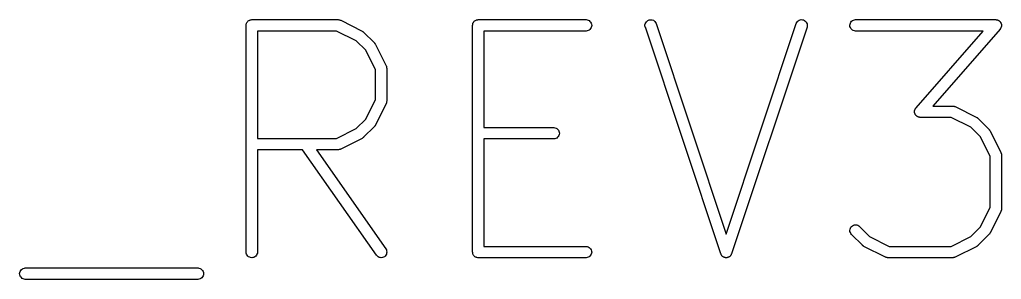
# Model space of a CAD drawing. Extents: x 81 to 160, y -176 to -60.
# Drawn here: x 125.887 to 130.223, y -90.743 to -89.597 of the extents above; entities that cross this region are included whole.
import ezdxf

# ---------------------------------------------------------------- set-up
doc = ezdxf.new("R2010")
doc.units = 0
doc.header["$MEASUREMENT"] = 0
doc.layers.add('BLACK', color=7, linetype='CONTINUOUS')

msp = doc.modelspace()

# ---------------------------------------------------------------- linework, layer by layer
at = {"layer": 'BLACK', "linetype": 'CONTINUOUS'}
for p, q in [((126.887, -89.622), (126.888, -89.6195)), ((126.887, -89.6224), (126.887, -89.622)), ((126.887, -90.6224), (126.887, -89.6224)), ((126.888, -89.6172), (126.889, -89.6149)), ((126.888, -89.6173), (126.888, -89.6172)), ((126.888, -89.6174), (126.888, -89.6173)), ((126.888, -89.6195), (126.888, -89.6174)), ((126.889, -89.6125), (126.891, -89.6105)), ((126.889, -89.6126), (126.889, -89.6125)), ((126.889, -89.6127), (126.889, -89.6126)), ((126.889, -89.6149), (126.889, -89.6127)), ((126.891, -89.6105), (126.892, -89.6084)), ((126.892, -89.6083), (126.893, -89.6064)), ((126.892, -89.6084), (126.892, -89.6083)), ((126.892, -89.6083), (126.892, -89.6083)), ((126.893, -89.6064), (126.895, -89.6046)), ((126.895, -89.6045), (126.897, -89.603)), ((126.895, -89.6046), (126.895, -89.6045)), ((126.895, -89.6046), (126.895, -89.6046)), ((126.897, -89.603), (126.899, -89.6016)), ((126.899, -89.6015), (126.901, -89.6004)), ((126.899, -89.6016), (126.899, -89.6015)), ((126.899, -89.6015), (126.899, -89.6015)), ((126.901, -89.6004), (126.903, -89.5993)), ((126.903, -89.5992), (126.905, -89.5985)), ((126.903, -89.5993), (126.903, -89.5992)), ((126.903, -89.5992), (126.903, -89.5992)), ((126.905, -89.5985), (126.908, -89.5979)), ((126.908, -89.5978), (126.91, -89.5976)), ((126.908, -89.5979), (126.908, -89.5978)), ((126.908, -89.5978), (126.908, -89.5978)), ((126.91, -89.5976), (126.912, -89.5974)), ((126.912, -89.5974), (127.293, -89.5974)), ((127.293, -89.5974), (127.294, -89.5974)), ((127.294, -89.5974), (127.294, -89.5975)), ((127.294, -89.5975), (127.295, -89.5974)), ((127.295, -89.5974), (127.297, -89.5977)), ((127.297, -89.5977), (127.299, -89.5979)), ((127.299, -89.5979), (127.299, -89.5981)), ((127.299, -89.5981), (127.3, -89.5983)), ((127.3, -89.5983), (127.302, -89.5989)), ((127.302, -89.5989), (127.303, -89.5994)), ((127.303, -89.5994), (127.304, -89.5998)), ((127.304, -89.5998), (127.305, -89.6)), ((127.305, -89.6), (127.4, -89.6476)), ((127.887, -89.622), (127.888, -89.6195)), ((127.887, -89.6224), (127.887, -89.622)), ((127.887, -90.6224), (127.887, -89.6224)), ((127.888, -89.6172), (127.889, -89.6149)), ((127.888, -89.6173), (127.888, -89.6172)), ((127.888, -89.6174), (127.888, -89.6173)), ((127.888, -89.6195), (127.888, -89.6174)), ((127.889, -89.6125), (127.891, -89.6105)), ((127.889, -89.6126), (127.889, -89.6125)), ((127.889, -89.6127), (127.889, -89.6126)), ((127.889, -89.6149), (127.889, -89.6127)), ((127.891, -89.6105), (127.892, -89.6084)), ((127.892, -89.6083), (127.893, -89.6064)), ((127.892, -89.6084), (127.892, -89.6083)), ((127.892, -89.6083), (127.892, -89.6083)), ((127.893, -89.6064), (127.895, -89.6046)), ((127.895, -89.6045), (127.897, -89.603)), ((127.895, -89.6046), (127.895, -89.6045)), ((127.895, -89.6046), (127.895, -89.6046)), ((127.897, -89.603), (127.899, -89.6016)), ((127.899, -89.6015), (127.901, -89.6004)), ((127.899, -89.6016), (127.899, -89.6015)), ((127.899, -89.6015), (127.899, -89.6015)), ((127.901, -89.6004), (127.903, -89.5993)), ((127.903, -89.5992), (127.905, -89.5985)), ((127.903, -89.5993), (127.903, -89.5992)), ((127.903, -89.5992), (127.903, -89.5992)), ((127.905, -89.5985), (127.908, -89.5979)), ((127.908, -89.5978), (127.91, -89.5976)), ((127.908, -89.5979), (127.908, -89.5978)), ((127.908, -89.5978), (127.908, -89.5978)), ((127.91, -89.5976), (127.912, -89.5974)), ((127.912, -89.5974), (128.389, -89.5974)), ((128.389, -89.5974), (128.394, -89.5979)), ((128.389, -89.5974), (128.389, -89.5974)), ((128.394, -89.5979), (128.398, -89.5994)), ((128.398, -89.5994), (128.403, -89.6018)), ((128.403, -89.6018), (128.406, -89.6049)), ((128.406, -89.6049), (128.409, -89.6087)), ((128.409, -89.6087), (128.412, -89.613)), ((128.412, -89.613), (128.413, -89.6177)), ((128.413, -89.6177), (128.414, -89.6226)), ((128.414, -89.6226), (128.413, -89.6274)), ((128.649, -89.6203), (128.65, -89.6155)), ((128.649, -89.6252), (128.649, -89.6203)), ((128.65, -89.6155), (128.652, -89.611)), ((128.652, -89.611), (128.655, -89.6069)), ((128.655, -89.6069), (128.658, -89.6034)), ((128.658, -89.6034), (128.662, -89.6006)), ((128.662, -89.6006), (128.667, -89.5986)), ((128.667, -89.5986), (128.671, -89.5976)), ((128.671, -89.5976), (128.676, -89.5975)), ((128.676, -89.5975), (128.681, -89.5983)), ((128.681, -89.5983), (128.686, -89.6001)), ((128.686, -89.6001), (128.69, -89.6027)), ((128.69, -89.6027), (128.693, -89.606)), ((128.693, -89.606), (128.696, -89.61)), ((128.696, -89.61), (128.698, -89.6145)), ((128.698, -89.6145), (129.008, -90.5433)), ((129.008, -90.5433), (129.317, -89.6145)), ((129.317, -89.6141), (129.319, -89.6097)), ((129.317, -89.6145), (129.317, -89.6141)), ((129.319, -89.6097), (129.322, -89.6058)), ((129.322, -89.6058), (129.326, -89.6025)), ((129.326, -89.6025), (129.33, -89.5999)), ((129.33, -89.5999), (129.335, -89.5982)), ((129.335, -89.5982), (129.339, -89.5974)), ((129.339, -89.5974), (129.344, -89.5976)), ((129.344, -89.5976), (129.349, -89.5987)), ((129.349, -89.5987), (129.353, -89.6007)), ((129.353, -89.6007), (129.357, -89.6036)), ((129.357, -89.6036), (129.361, -89.6071)), ((129.361, -89.6071), (129.363, -89.6113)), ((129.363, -89.6113), (129.365, -89.6158)), ((129.365, -89.6158), (129.366, -89.6207)), ((129.366, -89.6207), (129.366, -89.6255)), ((129.554, -89.6222), (129.555, -89.6174)), ((129.554, -89.6271), (129.554, -89.6222)), ((129.555, -89.6174), (129.556, -89.6127)), ((129.556, -89.6127), (129.558, -89.6084)), ((129.558, -89.6084), (129.561, -89.6046)), ((129.561, -89.6046), (129.565, -89.6016)), ((129.565, -89.6016), (129.57, -89.5993)), ((129.57, -89.5993), (129.574, -89.5979)), ((129.574, -89.5979), (129.579, -89.5974)), ((129.579, -89.5974), (130.198, -89.5974)), ((130.198, -89.5974), (130.2, -89.5976)), ((130.198, -89.5974), (130.198, -89.5974)), ((130.2, -89.5976), (130.202, -89.5976)), ((130.202, -89.5976), (130.202, -89.5978)), ((130.202, -89.5978), (130.203, -89.5979)), ((130.203, -89.5979), (130.205, -89.5984)), ((130.205, -89.5984), (130.206, -89.5988)), ((130.206, -89.5988), (130.207, -89.5991)), ((130.207, -89.5991), (130.208, -89.5994)), ((130.208, -89.5994), (130.209, -89.6002)), ((130.209, -89.6002), (130.211, -89.6008)), ((130.211, -89.6008), (130.211, -89.6013)), ((130.211, -89.6013), (130.212, -89.6018)), ((130.212, -89.6018), (130.213, -89.6028)), ((130.213, -89.6028), (130.215, -89.6037)), ((130.215, -89.6037), (130.215, -89.6043)), ((130.215, -89.6043), (130.216, -89.6049)), ((130.216, -89.6049), (130.217, -89.6061)), ((130.217, -89.6061), (130.218, -89.6073)), ((130.218, -89.6073), (130.218, -89.608)), ((130.218, -89.608), (130.219, -89.6087)), ((130.219, -89.6087), (130.22, -89.6101)), ((130.22, -89.6101), (130.221, -89.6114)), ((130.221, -89.6114), (130.221, -89.6122)), ((130.221, -89.6122), (130.221, -89.613)), ((130.221, -89.613), (130.222, -89.6145)), ((130.222, -89.6145), (130.222, -89.616)), ((130.222, -89.616), (130.222, -89.6169)), ((130.222, -89.6169), (130.223, -89.6177)), ((130.223, -89.6177), (130.223, -89.6193)), ((130.223, -89.6193), (130.223, -89.6208)), ((130.223, -89.6208), (130.223, -89.6217)), ((130.223, -89.6217), (130.223, -89.6226)), ((130.223, -89.6226), (130.223, -89.6241)), ((130.223, -89.6241), (130.223, -89.6257)), ((126.937, -89.6474), (126.937, -90.1212)), ((127.287, -89.6474), (126.937, -89.6474)), ((127.374, -89.6905), (127.287, -89.6474)), ((127.4, -89.6476), (127.4, -89.6478)), ((127.4, -89.6478), (127.401, -89.6486)), ((127.401, -89.6486), (127.402, -89.6492)), ((127.402, -89.6492), (127.403, -89.6499)), ((127.403, -89.6499), (127.404, -89.6505)), ((127.404, -89.6505), (127.405, -89.6514)), ((127.405, -89.6514), (127.406, -89.6523)), ((127.406, -89.6523), (127.454, -89.6999)), ((128.389, -89.6474), (127.937, -89.6474)), ((127.937, -89.6474), (127.937, -90.0736)), ((128.393, -89.6469), (128.389, -89.6474)), ((128.398, -89.6455), (128.393, -89.6469)), ((128.402, -89.6432), (128.398, -89.6455)), ((128.406, -89.6401), (128.402, -89.6432)), ((128.409, -89.6364), (128.406, -89.6401)), ((128.412, -89.6321), (128.409, -89.6364)), ((128.413, -89.6274), (128.412, -89.6321)), ((128.65, -89.63), (128.649, -89.6252)), ((128.651, -89.6303), (128.65, -89.63)), ((128.984, -90.6303), (128.651, -89.6303)), ((129.365, -89.6303), (129.031, -90.6303)), ((129.366, -89.6255), (129.365, -89.6303)), ((129.556, -89.6317), (129.554, -89.6271)), ((129.558, -89.6361), (129.556, -89.6317)), ((129.561, -89.6399), (129.558, -89.6361)), ((129.565, -89.643), (129.561, -89.6399)), ((129.569, -89.6454), (129.565, -89.643)), ((129.574, -89.6468), (129.569, -89.6454)), ((129.579, -89.6474), (129.574, -89.6468)), ((130.143, -89.6474), (129.579, -89.6474)), ((129.579, -89.6474), (129.579, -89.6474)), ((129.846, -89.9869), (130.143, -89.6474)), ((130.217, -89.6388), (129.92, -89.9783)), ((130.218, -89.6376), (130.217, -89.6388)), ((130.219, -89.6364), (130.218, -89.6376)), ((130.22, -89.6349), (130.219, -89.6356)), ((130.219, -89.6356), (130.219, -89.6364)), ((130.221, -89.6321), (130.22, -89.6334)), ((130.22, -89.6334), (130.22, -89.6349)), ((130.222, -89.6304), (130.221, -89.6312)), ((130.221, -89.6312), (130.221, -89.6321)), ((130.223, -89.6274), (130.222, -89.6289)), ((130.222, -89.6289), (130.222, -89.6304)), ((130.223, -89.6257), (130.223, -89.6265)), ((130.223, -89.6265), (130.223, -89.6274)), ((127.416, -89.7324), (127.374, -89.6905)), ((127.454, -89.6999), (127.454, -89.7002)), ((127.454, -89.7002), (127.455, -89.7013)), ((127.455, -89.7013), (127.456, -89.7023)), ((127.456, -89.7023), (127.457, -89.7032)), ((127.457, -89.7032), (127.457, -89.704)), ((127.457, -89.704), (127.458, -89.7052)), ((127.458, -89.7052), (127.459, -89.7064)), ((127.459, -89.7064), (127.506, -89.8017)), ((127.459, -89.8188), (127.416, -89.7324)), ((127.459, -89.9498), (127.459, -89.8188)), ((127.506, -89.8017), (127.506, -89.802)), ((127.506, -89.802), (127.507, -89.8027)), ((127.507, -89.8027), (127.507, -89.8033)), ((127.507, -89.8033), (127.507, -89.805)), ((127.507, -89.805), (127.508, -89.8066)), ((127.508, -89.8066), (127.508, -89.8073)), ((127.508, -89.8073), (127.508, -89.808)), ((127.508, -89.808), (127.508, -89.8097)), ((127.508, -89.8097), (127.509, -89.8114)), ((127.509, -89.8114), (127.509, -89.8121)), ((127.509, -89.8121), (127.509, -89.8129)), ((127.509, -89.8129), (127.509, -89.9557)), ((127.416, -90.0361), (127.459, -89.9498)), ((127.506, -89.9669), (127.459, -90.0621)), ((127.507, -89.9656), (127.506, -89.9662)), ((127.506, -89.9662), (127.506, -89.9669)), ((127.508, -89.9623), (127.507, -89.9639)), ((127.507, -89.9639), (127.507, -89.9656)), ((127.509, -89.9575), (127.508, -89.9592)), ((127.508, -89.9592), (127.508, -89.9609)), ((127.508, -89.9609), (127.508, -89.9616)), ((127.508, -89.9616), (127.508, -89.9623)), ((127.509, -89.9557), (127.509, -89.9561)), ((127.509, -89.9561), (127.509, -89.9568)), ((127.509, -89.9568), (127.509, -89.9575)), ((129.84, -89.9983), (129.841, -89.9968)), ((129.84, -89.9992), (129.84, -89.9983)), ((129.84, -90), (129.84, -89.9992)), ((129.84, -90.0016), (129.84, -90)), ((129.84, -90.0032), (129.84, -90.0016)), ((129.84, -90.004), (129.84, -90.0032)), ((129.84, -90.0049), (129.84, -90.004)), ((129.84, -90.0065), (129.84, -90.0049)), ((129.84, -90.008), (129.84, -90.0065)), ((129.84, -90.0089), (129.84, -90.008)), ((129.841, -90.0097), (129.84, -90.0089)), ((129.841, -89.9945), (129.842, -89.9936)), ((129.841, -89.9953), (129.841, -89.9945)), ((129.841, -89.9968), (129.841, -89.9953)), ((129.841, -90.0112), (129.841, -90.0097)), ((129.842, -90.0127), (129.841, -90.0112)), ((129.842, -89.9923), (129.843, -89.9908)), ((129.842, -89.9936), (129.842, -89.9923)), ((129.842, -90.0135), (129.842, -90.0127)), ((129.842, -90.0143), (129.842, -90.0135)), ((129.843, -90.0156), (129.842, -90.0143)), ((129.843, -89.9908), (129.844, -89.9901)), ((129.844, -89.9894), (129.845, -89.9881)), ((129.844, -89.9901), (129.844, -89.9894)), ((129.845, -89.9881), (129.846, -89.9869)), ((129.92, -89.9783), (130.008, -89.9783)), ((130.008, -89.9783), (130.008, -89.9783)), ((130.008, -89.9783), (130.009, -89.9784)), ((130.009, -89.9784), (130.009, -89.9784)), ((130.009, -89.9784), (130.011, -89.9787)), ((130.011, -89.9787), (130.013, -89.9789)), ((130.013, -89.9789), (130.014, -89.9791)), ((130.014, -89.9791), (130.014, -89.9792)), ((130.014, -89.9792), (130.016, -89.9798)), ((130.016, -89.9798), (130.017, -89.9804)), ((130.017, -89.9804), (130.018, -89.9807)), ((130.018, -89.9807), (130.019, -89.981)), ((130.019, -89.981), (130.114, -90.0286)), ((127.374, -90.078), (127.416, -90.0361)), ((129.844, -90.017), (129.843, -90.0156)), ((129.844, -90.0177), (129.844, -90.017)), ((129.845, -90.0185), (129.844, -90.0177)), ((129.846, -90.0196), (129.845, -90.0185)), ((129.847, -90.0208), (129.846, -90.0196)), ((129.848, -90.0214), (129.847, -90.0208)), ((129.848, -90.022), (129.848, -90.0214)), ((129.849, -90.0229), (129.848, -90.022)), ((129.851, -90.024), (129.849, -90.0229)), ((129.851, -90.0244), (129.851, -90.024)), ((129.852, -90.0249), (129.851, -90.0244)), ((129.854, -90.0256), (129.852, -90.0249)), ((129.855, -90.0263), (129.854, -90.0256)), ((129.856, -90.0266), (129.855, -90.0263)), ((129.857, -90.0269), (129.856, -90.0266)), ((129.858, -90.0273), (129.857, -90.0269)), ((129.86, -90.0278), (129.858, -90.0273)), ((129.86, -90.0279), (129.86, -90.0278)), ((129.861, -90.0281), (129.86, -90.0279)), ((129.863, -90.0282), (129.861, -90.0281)), ((129.864, -90.0283), (129.863, -90.0282)), ((129.865, -90.0283), (129.864, -90.0283)), ((130.002, -90.0283), (129.865, -90.0283)), ((130.088, -90.0715), (130.002, -90.0283)), ((130.114, -90.0286), (130.114, -90.0287)), ((130.114, -90.0287), (130.116, -90.0295)), ((130.116, -90.0295), (130.117, -90.0302)), ((130.117, -90.0302), (130.118, -90.0308)), ((130.118, -90.0308), (130.118, -90.0314)), ((130.118, -90.0314), (130.119, -90.0324)), ((130.119, -90.0324), (130.121, -90.0333)), ((130.121, -90.0333), (130.168, -90.0809)), ((127.287, -90.1212), (127.374, -90.078)), ((127.454, -90.0686), (127.406, -90.1162)), ((127.455, -90.0675), (127.454, -90.0686)), ((127.456, -90.0665), (127.455, -90.0675)), ((127.457, -90.0649), (127.456, -90.0657)), ((127.456, -90.0657), (127.456, -90.0665)), ((127.458, -90.0636), (127.457, -90.0649)), ((127.459, -90.0621), (127.458, -90.0624)), ((127.458, -90.0624), (127.458, -90.0636)), ((127.937, -90.0736), (128.246, -90.0736)), ((128.246, -90.0736), (128.246, -90.0736)), ((128.246, -90.0736), (128.251, -90.0741)), ((128.251, -90.0741), (128.256, -90.0756)), ((128.256, -90.0756), (128.26, -90.0779)), ((128.26, -90.0779), (128.264, -90.0811)), ((128.264, -90.0811), (128.267, -90.0849)), ((128.267, -90.0849), (128.269, -90.0892)), ((128.269, -90.0892), (128.27, -90.0939)), ((128.27, -90.0939), (128.271, -90.0987)), ((128.271, -90.0987), (128.27, -90.1036)), ((130.13, -90.1134), (130.088, -90.0715)), ((130.168, -90.0809), (130.168, -90.0811)), ((130.168, -90.0811), (130.169, -90.0822)), ((130.169, -90.0822), (130.17, -90.0833)), ((130.17, -90.0833), (130.171, -90.0841)), ((130.171, -90.0841), (130.171, -90.085)), ((130.171, -90.085), (130.172, -90.0862)), ((130.172, -90.0862), (130.173, -90.0874)), ((130.173, -90.0874), (130.22, -90.1826)), ((126.937, -90.1212), (127.287, -90.1212)), ((127.4, -90.1209), (127.305, -90.1686)), ((127.401, -90.1202), (127.4, -90.1209)), ((127.402, -90.1195), (127.401, -90.1202)), ((127.403, -90.1189), (127.402, -90.1195)), ((127.404, -90.1183), (127.403, -90.1189)), ((127.405, -90.1174), (127.404, -90.1183)), ((127.406, -90.1165), (127.405, -90.1174)), ((127.406, -90.1162), (127.406, -90.1165)), ((128.246, -90.1236), (127.937, -90.1236)), ((127.937, -90.1236), (127.937, -90.5974)), ((128.251, -90.1231), (128.246, -90.1236)), ((128.255, -90.1217), (128.251, -90.1231)), ((128.26, -90.1194), (128.255, -90.1217)), ((128.263, -90.1163), (128.26, -90.1194)), ((128.266, -90.1126), (128.263, -90.1163)), ((128.269, -90.1083), (128.266, -90.1126)), ((128.27, -90.1036), (128.269, -90.1083)), ((130.173, -90.1997), (130.13, -90.1134)), ((127.137, -90.1712), (126.937, -90.1712)), ((126.937, -90.1712), (126.937, -90.6224)), ((127.463, -90.6367), (127.137, -90.1712)), ((127.293, -90.1712), (127.198, -90.1712)), ((127.198, -90.1712), (127.504, -90.608)), ((127.294, -90.1711), (127.293, -90.1712)), ((127.295, -90.1711), (127.294, -90.1711)), ((127.296, -90.1709), (127.295, -90.1711)), ((127.298, -90.1707), (127.296, -90.1709)), ((127.299, -90.1705), (127.298, -90.1707)), ((127.3, -90.1704), (127.299, -90.1705)), ((127.301, -90.1698), (127.3, -90.1704)), ((127.303, -90.1693), (127.301, -90.1698)), ((127.304, -90.169), (127.303, -90.1693)), ((127.305, -90.1686), (127.304, -90.1687)), ((127.304, -90.1687), (127.304, -90.169)), ((130.22, -90.1826), (130.221, -90.1829)), ((130.221, -90.1829), (130.221, -90.1836)), ((130.221, -90.1836), (130.221, -90.1843)), ((130.221, -90.1843), (130.222, -90.1859)), ((130.222, -90.1859), (130.222, -90.1875)), ((130.222, -90.1875), (130.222, -90.1882)), ((130.222, -90.1882), (130.223, -90.189)), ((130.173, -90.426), (130.173, -90.1997)), ((130.223, -90.189), (130.223, -90.1907)), ((130.223, -90.1907), (130.223, -90.1923)), ((130.223, -90.1923), (130.223, -90.1931)), ((130.223, -90.1931), (130.223, -90.1938)), ((130.223, -90.1938), (130.223, -90.4319)), ((130.13, -90.5123), (130.173, -90.426)), ((130.22, -90.4431), (130.173, -90.5383)), ((130.221, -90.4424), (130.22, -90.4431)), ((130.222, -90.4401), (130.221, -90.4418)), ((130.221, -90.4418), (130.221, -90.4424)), ((130.223, -90.4371), (130.222, -90.4378)), ((130.222, -90.4378), (130.222, -90.4385)), ((130.222, -90.4385), (130.222, -90.4401)), ((130.223, -90.4319), (130.223, -90.4323)), ((130.223, -90.4323), (130.223, -90.433)), ((130.223, -90.433), (130.223, -90.4337)), ((130.223, -90.4337), (130.223, -90.4354)), ((130.223, -90.4354), (130.223, -90.4371)), ((129.554, -90.5269), (129.555, -90.522)), ((129.554, -90.5317), (129.554, -90.5269)), ((129.556, -90.5364), (129.554, -90.5317)), ((129.555, -90.522), (129.556, -90.5174)), ((129.556, -90.5174), (129.558, -90.5131)), ((129.558, -90.5131), (129.561, -90.5093)), ((129.561, -90.5093), (129.565, -90.5063)), ((129.565, -90.5063), (129.57, -90.504)), ((129.57, -90.504), (129.574, -90.5026)), ((129.574, -90.5026), (129.579, -90.5021)), ((129.579, -90.5021), (129.584, -90.5026)), ((129.584, -90.5026), (129.589, -90.5041)), ((129.589, -90.5041), (129.593, -90.5064)), ((129.593, -90.5064), (129.597, -90.5095)), ((129.597, -90.5095), (129.641, -90.5542)), ((130.088, -90.5542), (130.13, -90.5123)), ((129.558, -90.5408), (129.556, -90.5364)), ((129.561, -90.5446), (129.558, -90.5408)), ((129.561, -90.5448), (129.561, -90.5446)), ((129.609, -90.5924), (129.561, -90.5448)), ((129.641, -90.5542), (129.728, -90.5974)), ((130.002, -90.5974), (130.088, -90.5542)), ((130.168, -90.5448), (130.121, -90.5924)), ((130.169, -90.5437), (130.168, -90.5448)), ((130.17, -90.5427), (130.169, -90.5437)), ((130.171, -90.5418), (130.17, -90.5427)), ((130.172, -90.5398), (130.171, -90.541)), ((130.171, -90.541), (130.171, -90.5418)), ((130.173, -90.5386), (130.172, -90.5398)), ((130.173, -90.5383), (130.173, -90.5386)), ((126.888, -90.6272), (126.887, -90.6224)), ((126.937, -90.6224), (126.937, -90.6227)), ((127.504, -90.608), (127.504, -90.6083)), ((127.504, -90.6083), (127.507, -90.6126)), ((127.507, -90.6126), (127.508, -90.6173)), ((127.508, -90.6173), (127.509, -90.6221)), ((127.509, -90.6221), (127.508, -90.627)), ((127.888, -90.6248), (127.887, -90.6224)), ((127.937, -90.5974), (128.389, -90.5974)), ((128.389, -90.5974), (128.389, -90.5974)), ((128.389, -90.5974), (128.394, -90.5979)), ((128.394, -90.5979), (128.398, -90.5994)), ((128.398, -90.5994), (128.403, -90.6018)), ((128.403, -90.6018), (128.406, -90.6049)), ((128.406, -90.6049), (128.409, -90.6087)), ((128.409, -90.6087), (128.412, -90.613)), ((128.412, -90.613), (128.413, -90.6177)), ((128.413, -90.6177), (128.414, -90.6226)), ((129.61, -90.5933), (129.609, -90.5924)), ((129.611, -90.5943), (129.61, -90.5933)), ((129.612, -90.5949), (129.611, -90.5943)), ((129.613, -90.5955), (129.612, -90.5949)), ((129.614, -90.5962), (129.613, -90.5955)), ((129.615, -90.597), (129.614, -90.5962)), ((129.615, -90.5971), (129.615, -90.597)), ((129.711, -90.6447), (129.615, -90.5971)), ((129.728, -90.5974), (130.002, -90.5974)), ((130.114, -90.5971), (130.019, -90.6447)), ((130.115, -90.5964), (130.114, -90.5971)), ((130.116, -90.5957), (130.115, -90.5964)), ((130.117, -90.5951), (130.116, -90.5957)), ((130.118, -90.5945), (130.117, -90.5951)), ((130.119, -90.5936), (130.118, -90.5945)), ((130.12, -90.5927), (130.119, -90.5936)), ((130.121, -90.5924), (130.12, -90.5927)), ((126.889, -90.6319), (126.888, -90.6272)), ((126.892, -90.6362), (126.889, -90.6319)), ((126.895, -90.64), (126.892, -90.6362)), ((126.898, -90.6431), (126.895, -90.64)), ((126.903, -90.6454), (126.898, -90.6431)), ((126.907, -90.6469), (126.903, -90.6454)), ((126.912, -90.6474), (126.907, -90.6469)), ((126.917, -90.6469), (126.912, -90.6474)), ((126.922, -90.6456), (126.917, -90.6469)), ((126.926, -90.6433), (126.922, -90.6456)), ((126.93, -90.6402), (126.926, -90.6433)), ((126.933, -90.6365), (126.93, -90.6402)), ((126.935, -90.6322), (126.933, -90.6365)), ((126.937, -90.6276), (126.935, -90.6322)), ((126.937, -90.6227), (126.937, -90.6276)), ((127.467, -90.6404), (127.463, -90.6367)), ((127.47, -90.6434), (127.467, -90.6404)), ((127.475, -90.6457), (127.47, -90.6434)), ((127.479, -90.647), (127.475, -90.6457)), ((127.484, -90.6474), (127.479, -90.647)), ((127.489, -90.6468), (127.484, -90.6474)), ((127.494, -90.6453), (127.489, -90.6468)), ((127.498, -90.643), (127.494, -90.6453)), ((127.502, -90.6398), (127.498, -90.643)), ((127.505, -90.636), (127.502, -90.6398)), ((127.507, -90.6317), (127.505, -90.636)), ((127.508, -90.627), (127.507, -90.6317)), ((127.888, -90.6271), (127.888, -90.6248)), ((127.888, -90.6272), (127.888, -90.6271)), ((127.888, -90.6271), (127.888, -90.6271)), ((127.889, -90.6295), (127.888, -90.6272)), ((127.889, -90.6317), (127.889, -90.6295)), ((127.889, -90.6318), (127.889, -90.6317)), ((127.889, -90.6319), (127.889, -90.6318)), ((127.89, -90.634), (127.889, -90.6319)), ((127.891, -90.6361), (127.89, -90.634)), ((127.892, -90.6361), (127.891, -90.6361)), ((127.892, -90.6362), (127.892, -90.6361)), ((127.893, -90.638), (127.892, -90.6362)), ((127.895, -90.6399), (127.893, -90.638)), ((127.895, -90.64), (127.895, -90.6399)), ((127.895, -90.6399), (127.895, -90.6399)), ((127.896, -90.6415), (127.895, -90.64)), ((127.898, -90.643), (127.896, -90.6415)), ((127.898, -90.6431), (127.898, -90.643)), ((127.901, -90.6442), (127.898, -90.6431)), ((127.898, -90.6431), (127.898, -90.6431)), ((127.903, -90.6454), (127.901, -90.6442)), ((127.905, -90.6461), (127.903, -90.6454)), ((127.903, -90.6454), (127.903, -90.6454)), ((127.903, -90.6454), (127.903, -90.6454)), ((127.907, -90.6468), (127.905, -90.6461)), ((127.907, -90.6469), (127.907, -90.6468)), ((127.907, -90.6468), (127.907, -90.6468)), ((127.91, -90.6471), (127.907, -90.6469)), ((127.912, -90.6474), (127.91, -90.6471)), ((128.389, -90.6474), (127.912, -90.6474)), ((127.912, -90.6474), (127.912, -90.6474)), ((128.393, -90.6469), (128.389, -90.6474)), ((128.398, -90.6455), (128.393, -90.6469)), ((128.402, -90.6432), (128.398, -90.6455)), ((128.406, -90.6401), (128.402, -90.6432)), ((128.409, -90.6364), (128.406, -90.6401)), ((128.412, -90.6321), (128.409, -90.6364)), ((128.413, -90.6274), (128.412, -90.6321)), ((128.414, -90.6226), (128.413, -90.6274)), ((128.985, -90.6319), (128.984, -90.6303)), ((128.985, -90.6335), (128.985, -90.6319)), ((128.986, -90.6341), (128.985, -90.6335)), ((128.986, -90.6347), (128.986, -90.6341)), ((128.987, -90.6362), (128.986, -90.6347)), ((128.988, -90.6376), (128.987, -90.6362)), ((128.988, -90.6381), (128.988, -90.6376)), ((128.989, -90.6387), (128.988, -90.6381)), ((128.99, -90.6399), (128.989, -90.6387)), ((128.991, -90.6412), (128.99, -90.6399)), ((128.992, -90.6416), (128.991, -90.6412)), ((128.992, -90.6421), (128.992, -90.6416)), ((128.994, -90.643), (128.992, -90.6421)), ((128.995, -90.644), (128.994, -90.643)), ((128.996, -90.6443), (128.995, -90.644)), ((128.996, -90.6447), (128.996, -90.6443)), ((128.998, -90.6453), (128.996, -90.6447)), ((129, -90.646), (128.998, -90.6453)), ((129, -90.6462), (129, -90.646)), ((129.001, -90.6465), (129, -90.6462)), ((129.003, -90.6468), (129.001, -90.6465)), ((129.004, -90.6472), (129.003, -90.6468)), ((129.005, -90.6472), (129.004, -90.6472)), ((129.006, -90.6473), (129.005, -90.6472)), ((129.007, -90.6473), (129.006, -90.6473)), ((129.009, -90.6473), (129.007, -90.6473)), ((129.01, -90.6472), (129.009, -90.6473)), ((129.011, -90.6472), (129.01, -90.6472)), ((129.012, -90.6468), (129.011, -90.6472)), ((129.014, -90.6466), (129.012, -90.6468)), ((129.015, -90.6463), (129.014, -90.6466)), ((129.017, -90.6455), (129.015, -90.6462)), ((129.015, -90.6462), (129.015, -90.6463)), ((129.019, -90.6449), (129.017, -90.6455)), ((129.02, -90.6442), (129.019, -90.6445)), ((129.019, -90.6445), (129.019, -90.6449)), ((129.021, -90.6432), (129.02, -90.6442)), ((129.023, -90.6423), (129.021, -90.6432)), ((129.024, -90.6414), (129.023, -90.6418)), ((129.023, -90.6418), (129.023, -90.6423)), ((129.025, -90.6402), (129.024, -90.6414)), ((129.026, -90.639), (129.025, -90.6402)), ((129.027, -90.6384), (129.026, -90.639)), ((129.028, -90.6364), (129.027, -90.6379)), ((129.027, -90.6379), (129.027, -90.6384)), ((129.029, -90.635), (129.028, -90.6364)), ((129.03, -90.6338), (129.029, -90.6344)), ((129.029, -90.6344), (129.029, -90.635)), ((129.031, -90.6306), (129.03, -90.6322)), ((129.03, -90.6322), (129.03, -90.6338)), ((129.031, -90.6303), (129.031, -90.6306)), ((129.711, -90.645), (129.711, -90.6447)), ((129.712, -90.6454), (129.711, -90.645)), ((129.714, -90.6459), (129.712, -90.6454)), ((129.715, -90.6465), (129.714, -90.6459)), ((129.716, -90.6466), (129.715, -90.6465)), ((129.717, -90.6468), (129.716, -90.6466)), ((129.718, -90.647), (129.717, -90.6468)), ((129.72, -90.6473), (129.718, -90.647)), ((129.721, -90.6473), (129.72, -90.6473)), ((129.722, -90.6474), (129.721, -90.6473)), ((130.008, -90.6474), (129.722, -90.6474)), ((129.722, -90.6474), (129.722, -90.6474)), ((130.009, -90.6473), (130.008, -90.6473)), ((130.008, -90.6473), (130.008, -90.6474)), ((130.011, -90.6471), (130.009, -90.6473)), ((130.012, -90.6469), (130.011, -90.6471)), ((130.013, -90.6467), (130.012, -90.6469)), ((130.014, -90.6466), (130.013, -90.6467)), ((130.016, -90.646), (130.014, -90.6466)), ((130.017, -90.6455), (130.016, -90.646)), ((130.018, -90.6451), (130.017, -90.6455)), ((130.019, -90.6447), (130.018, -90.6449)), ((130.018, -90.6449), (130.018, -90.6451)), ((125.888, -90.7126), (125.889, -90.7079)), ((125.889, -90.7079), (125.892, -90.7036)), ((125.892, -90.7036), (125.895, -90.6999)), ((125.895, -90.6999), (125.899, -90.6968)), ((125.899, -90.6968), (125.903, -90.6945)), ((125.903, -90.6945), (125.908, -90.6931)), ((125.908, -90.6931), (125.912, -90.6926)), ((125.912, -90.6926), (126.674, -90.6926)), ((126.674, -90.6926), (126.675, -90.6926)), ((126.675, -90.6926), (126.679, -90.6932)), ((126.679, -90.6932), (126.684, -90.6946)), ((126.684, -90.6946), (126.688, -90.697)), ((126.688, -90.697), (126.692, -90.7001)), ((126.692, -90.7001), (126.695, -90.7039)), ((126.695, -90.7039), (126.697, -90.7083)), ((126.697, -90.7083), (126.699, -90.7129)), ((125.887, -90.7174), (125.888, -90.7126)), ((125.888, -90.7223), (125.887, -90.7174)), ((125.889, -90.727), (125.888, -90.7223)), ((125.891, -90.7313), (125.889, -90.727)), ((125.895, -90.7351), (125.891, -90.7313)), ((125.898, -90.7382), (125.895, -90.7351)), ((125.903, -90.7406), (125.898, -90.7382)), ((125.907, -90.7421), (125.903, -90.7406)), ((125.912, -90.7426), (125.907, -90.7421)), ((126.674, -90.7426), (125.912, -90.7426)), ((125.912, -90.7426), (125.912, -90.7426)), ((126.679, -90.7421), (126.674, -90.7426)), ((126.684, -90.7407), (126.679, -90.7421)), ((126.688, -90.7384), (126.684, -90.7407)), ((126.692, -90.7354), (126.688, -90.7384)), ((126.695, -90.7316), (126.692, -90.7354)), ((126.697, -90.7273), (126.695, -90.7316)), ((126.699, -90.7226), (126.697, -90.7273)), ((126.699, -90.7129), (126.699, -90.7178)), ((126.699, -90.7178), (126.699, -90.7226))]:
    msp.add_line(p, q, dxfattribs=at)

doc.saveas('drawing.dxf')
